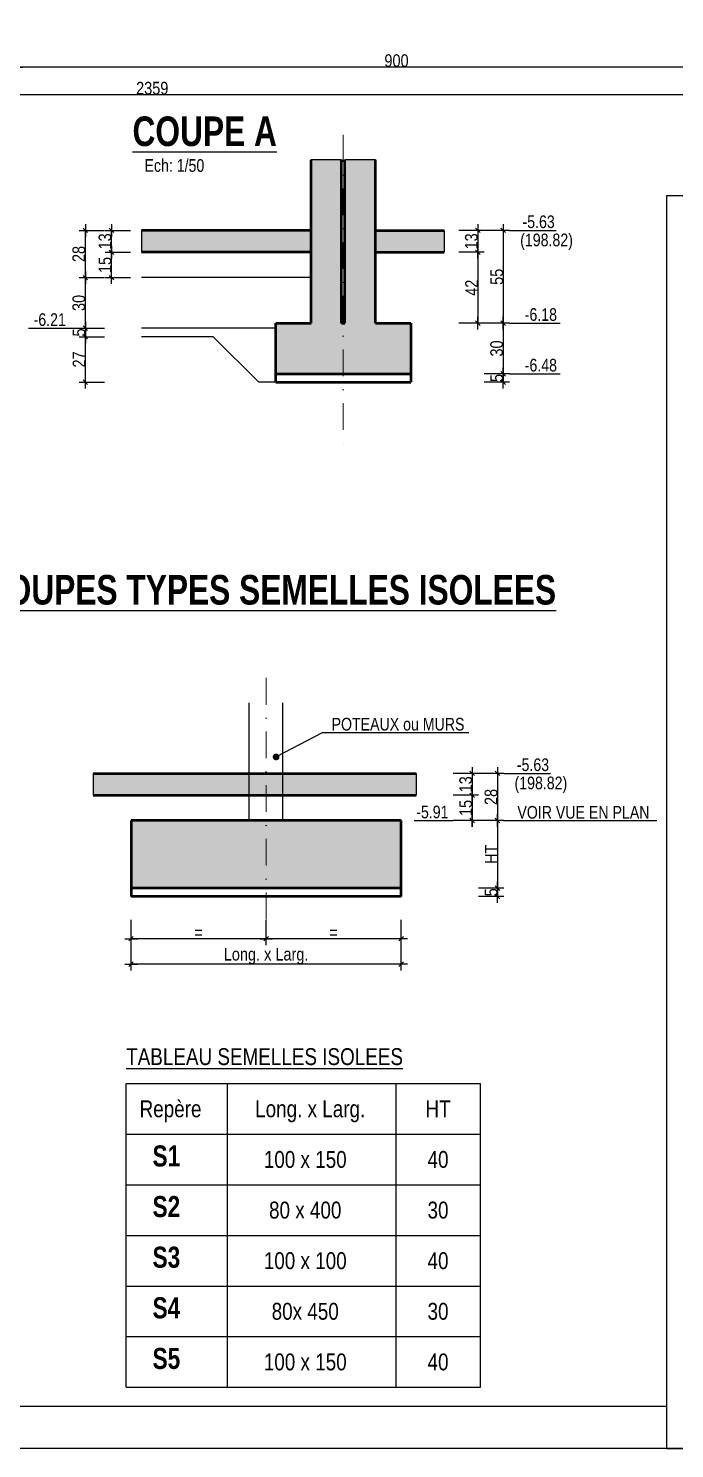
# Model space of a CAD drawing. Header units: centimetres. Extents: x 28113 to 82487, y -42944 to -12804.
# Drawn here: x 32247 to 33012, y -42944 to -41261 of the extents above; entities that cross this region are included whole.
import ezdxf
from ezdxf.enums import TextEntityAlignment as Align

# ---------------------------------------------------------------- set-up
doc = ezdxf.new("R2010")
doc.units = ezdxf.units.CM
doc.header["$LTSCALE"] = 0.5
doc.linetypes.add('TIRETPT2', pattern=[12.7, 6.35, -3.175, 0, -3.175])
doc.linetypes.add('TIRETPTX2', pattern=[50.8, 25.4, -12.7, 0, -12.7])
doc.layers.get('DEFPOINTS').update_dxf_attribs({"linetype": 'CONTINUOUS'})
for name, color, linetype in [('01-cartouche-cage A', 7, 'CONTINUOUS'), ('01_Cad_2', 5, 'CONTINUOUS'), ('01_cote_gen', 4, 'CONTINUOUS'), ('01_linteaux', 2, 'CONTINUOUS'), ('01_poch_murs', 253, 'CONTINUOUS'), ('01_poch_poteaux', 250, 'CONTINUOUS'), ('01_texte', 230, 'CONTINUOUS'), ('AA_COTES', 2, 'CONTINUOUS')]:
    doc.layers.add(name, color=color, linetype=linetype)
doc.layers.add('01_murs_coup', color=5, linetype='CONTINUOUS', lineweight=60)
doc.layers.add('01_tram_axes', color=2, linetype='TIRETPTX2', lineweight=9)
doc.styles.add('impact', font='impact.ttf')
doc.styles.add('MATTE_TXT', font='arial.ttf')
doc.styles.add('STYLE2', font='ARIALN.TTF')
doc.styles.add('stylemattecart', font='ARIALN.TTF')
doc.dimstyles.new('JB25', dxfattribs={"dimscale": 0.1, "dimtxt": 150, "dimasz": 15, "dimexe": 0.1, "dimexo": 0.1, "dimgap": 0.09, "dimtad": 1, "dimdec": 1, "dimlfac": 0.5, "dimdsep": 46, "dimtxsty": 'STYLE2', "dimblk1": 'BOND_G', "dimblk2": 'BOND_D', "dimsah": 1, "dimcen": 1.5, "dimdle": 0.01, "dimse1": 1, "dimse2": 1, "dimclrd": 4, "dimclre": 2, "dimclrt": 6, "dimazin": 2, "dimtfac": 2.333333, "dimtdec": 1, "dimtix": 1, "dimtmove": 2, "dimatfit": 3, "dimldrblk": 'BOND_G', "dimfxl": 1, "dimtolj": 1, "dimtzin": 0, "dimarcsym": 0})
doc.dimstyles.new('JB50', dxfattribs={"dimscale": 0.1, "dimtxt": 150, "dimasz": 15, "dimexe": 0.1, "dimexo": 0.1, "dimgap": 0.09, "dimtad": 1, "dimdec": 1, "dimdsep": 46, "dimtxsty": 'STYLE2', "dimblk1": 'BOND_G', "dimblk2": 'BOND_D', "dimsah": 1, "dimcen": 1.5, "dimdle": 0.01, "dimse1": 1, "dimse2": 1, "dimclrd": 4, "dimclre": 2, "dimclrt": 6, "dimazin": 2, "dimtfac": 2.333333, "dimtdec": 1, "dimtix": 1, "dimtmove": 2, "dimatfit": 3, "dimldrblk": 'BOND_G', "dimfxl": 1, "dimtolj": 1, "dimtzin": 0, "dimarcsym": 0})

# ---------------------------------------------------------------- blocks, each defined once
blk = doc.blocks.new('BOND_G')
at = {"layer": 'AA_COTES', "color": 0}
for p, q in [((0, -5), (0, 15)), ((5, 0), (-5, 0)), ((1.8, 1.8), (-1.8, -1.8))]:
    blk.add_line(p, q, dxfattribs=at)
blk = doc.blocks.new('BOND_D')
at = {"layer": 'AA_COTES', "color": 0}
for p, q in [((5, 0), (-5, 0)), ((-1.8, -1.8), (1.8, 1.8)), ((0, 5), (0, -15))]:
    blk.add_line(p, q, dxfattribs=at)
blk = doc.blocks.new('*D4045')
at = {"layer": '01_cote_gen', "color": 4, "lineweight": -2, "ltscale": 2, "transparency": 16777216}
blk.add_line((33571.6, -41339.4), (31215.7, -41339.4), dxfattribs=at)
at = {"layer": 'DEFPOINTS', "color": 0, "ltscale": 2}
for p in [(31214.2, -41317.8), (31214.2, -41339.4), (33573.1, -41366.1)]:
    blk.add_point(p, dxfattribs=at)
at = {"layer": '01_cote_gen', "color": 4, "lineweight": -2, "ltscale": 2, "transparency": 16777216, "xscale": 1.5, "yscale": 1.5, "zscale": 1.5, "rotation": 180}
blk.add_blockref('BOND_D', (31214.2, -41339.4), dxfattribs=at)
at = {"layer": '01_cote_gen', "color": 4, "lineweight": -2, "ltscale": 2, "transparency": 16777216, "xscale": 1.5, "yscale": 1.5, "zscale": 1.5}
blk.add_blockref('BOND_G', (33573.1, -41339.4), dxfattribs=at)
at = {"layer": '01_cote_gen', "color": 6, "ltscale": 2, "transparency": 16777216, "insert": (32393.7, -41331.7), "char_height": 15, "attachment_point": 5, "style": 'STYLE2'}
blk.add_mtext('\\A1;2359', dxfattribs=at)
blk = doc.blocks.new('*D4104')
at = {"layer": '01_poch_poteaux', "color": 4, "lineweight": -2, "transparency": 16777216}
blk.add_line((32687.1, -42339.8), (32530.1, -42339.8), dxfattribs=at)
at = {"layer": 'DEFPOINTS', "color": 0}
for p in [(32528.6, -42301.7), (32688.6, -42289.8), (32528.6, -42339.8)]:
    blk.add_point(p, dxfattribs=at)
at = {"layer": '01_poch_poteaux', "color": 4, "lineweight": -2, "transparency": 16777216, "xscale": 1.5, "yscale": 1.5, "zscale": 1.5, "rotation": 180}
blk.add_blockref('BOND_D', (32528.6, -42339.8), dxfattribs=at)
at = {"layer": '01_poch_poteaux', "color": 4, "lineweight": -2, "transparency": 16777216, "xscale": 1.5, "yscale": 1.5, "zscale": 1.5}
blk.add_blockref('BOND_G', (32688.6, -42339.8), dxfattribs=at)
at = {"layer": '01_poch_poteaux', "color": 6, "transparency": 16777216, "insert": (32608.6, -42332.3), "char_height": 15, "attachment_point": 5, "style": 'STYLE2'}
blk.add_mtext('\\A1;=', dxfattribs=at)
blk = doc.blocks.new('*D4105')
at = {"layer": '01_poch_poteaux', "color": 4, "lineweight": -2, "transparency": 16777216}
blk.add_line((32527.1, -42339.8), (32370.1, -42339.8), dxfattribs=at)
at = {"layer": 'DEFPOINTS', "color": 0}
for p in [(32368.6, -42301.7), (32528.6, -42289.8), (32368.6, -42339.8)]:
    blk.add_point(p, dxfattribs=at)
at = {"layer": '01_poch_poteaux', "color": 4, "lineweight": -2, "transparency": 16777216, "xscale": 1.5, "yscale": 1.5, "zscale": 1.5, "rotation": 180}
blk.add_blockref('BOND_D', (32368.6, -42339.8), dxfattribs=at)
at = {"layer": '01_poch_poteaux', "color": 4, "lineweight": -2, "transparency": 16777216, "xscale": 1.5, "yscale": 1.5, "zscale": 1.5}
blk.add_blockref('BOND_G', (32528.6, -42339.8), dxfattribs=at)
at = {"layer": '01_poch_poteaux', "color": 6, "transparency": 16777216, "insert": (32448.6, -42332.3), "char_height": 15, "attachment_point": 5, "style": 'STYLE2'}
blk.add_mtext('\\A1;=', dxfattribs=at)
blk = doc.blocks.new('*D4106')
at = {"layer": '01_cote_gen', "color": 4, "lineweight": -2, "transparency": 16777216}
blk.add_line((32772.8, -42145.3), (32772.8, -42168.3), dxfattribs=at)
at = {"layer": 'DEFPOINTS', "color": 0}
for p in [(32750.3, -42143.8), (32750.3, -42169.8), (32772.8, -42169.8)]:
    blk.add_point(p, dxfattribs=at)
at = {"layer": '01_cote_gen', "color": 4, "lineweight": -2, "transparency": 16777216, "xscale": 1.5, "yscale": 1.5, "zscale": 1.5}
for name, p, rotation in [('BOND_G', (32772.8, -42143.8), 90), ('BOND_D', (32772.8, -42169.8), 270)]:
    blk.add_blockref(name, p, dxfattribs=dict(at, rotation=rotation))
at = {"layer": '01_cote_gen', "color": 6, "transparency": 16777216, "insert": (32765.1, -42156.8), "char_height": 15, "attachment_point": 5, "rotation": 90, "style": 'STYLE2'}
blk.add_mtext('\\A1;13', dxfattribs=at)
blk = doc.blocks.new('*D4107')
at = {"layer": '01_cote_gen', "color": 4, "lineweight": -2, "transparency": 16777216}
blk.add_line((32772.8, -42171.3), (32772.8, -42198.3), dxfattribs=at)
at = {"layer": 'DEFPOINTS', "color": 0}
for p in [(32750.3, -42169.8), (32732.4, -42199.8), (32772.8, -42199.8)]:
    blk.add_point(p, dxfattribs=at)
at = {"layer": '01_cote_gen', "color": 4, "lineweight": -2, "transparency": 16777216, "xscale": 1.5, "yscale": 1.5, "zscale": 1.5}
for name, p, rotation in [('BOND_G', (32772.8, -42169.8), 90), ('BOND_D', (32772.8, -42199.8), 270)]:
    blk.add_blockref(name, p, dxfattribs=dict(at, rotation=rotation))
at = {"layer": '01_cote_gen', "color": 6, "transparency": 16777216, "insert": (32765.1, -42184.8), "char_height": 15, "attachment_point": 5, "rotation": 90, "style": 'STYLE2'}
blk.add_mtext('\\A1;15', dxfattribs=at)
blk = doc.blocks.new('*D4108')
at = {"layer": '01_cote_gen', "color": 4, "lineweight": -2, "transparency": 16777216}
blk.add_line((32687.1, -42370.1), (32370.1, -42370.1), dxfattribs=at)
at = {"layer": 'DEFPOINTS', "color": 0}
for p in [(32368.6, -42347.3), (32688.6, -42347.3), (32368.6, -42370.1)]:
    blk.add_point(p, dxfattribs=at)
at = {"layer": '01_cote_gen', "color": 4, "lineweight": -2, "transparency": 16777216, "xscale": 1.5, "yscale": 1.5, "zscale": 1.5, "rotation": 180}
blk.add_blockref('BOND_D', (32368.6, -42370.1), dxfattribs=at)
at = {"layer": '01_cote_gen', "color": 4, "lineweight": -2, "transparency": 16777216, "xscale": 1.5, "yscale": 1.5, "zscale": 1.5}
blk.add_blockref('BOND_G', (32688.6, -42370.1), dxfattribs=at)
at = {"layer": '01_cote_gen', "color": 6, "transparency": 16777216, "insert": (32528.6, -42360.4), "char_height": 15, "attachment_point": 5, "style": 'STYLE2'}
blk.add_mtext('\\A1;Long. x Larg.', dxfattribs=at)
blk = doc.blocks.new('*D4109')
at = {"layer": '01_cote_gen', "color": 4, "lineweight": -2, "transparency": 16777216}
blk.add_line((32802.8, -42281.3), (32802.8, -42288.3), dxfattribs=at)
at = {"layer": 'DEFPOINTS', "color": 0}
for p in [(32762.4, -42279.8), (32762.4, -42289.8), (32802.8, -42289.8)]:
    blk.add_point(p, dxfattribs=at)
at = {"layer": '01_cote_gen', "color": 4, "lineweight": -2, "transparency": 16777216, "xscale": 1.5, "yscale": 1.5, "zscale": 1.5}
for name, p, rotation in [('BOND_G', (32802.8, -42279.8), 90), ('BOND_D', (32802.8, -42289.8), 270)]:
    blk.add_blockref(name, p, dxfattribs=dict(at, rotation=rotation))
at = {"layer": '01_cote_gen', "color": 6, "transparency": 16777216, "insert": (32795.2, -42284.8), "char_height": 15, "attachment_point": 5, "rotation": 90, "style": 'STYLE2'}
blk.add_mtext('\\A1;5', dxfattribs=at)
blk = doc.blocks.new('*D4110')
at = {"layer": '01_cote_gen', "color": 4, "lineweight": -2, "transparency": 16777216}
blk.add_line((32802.8, -42201.3), (32802.8, -42278.3), dxfattribs=at)
at = {"layer": 'DEFPOINTS', "color": 0}
for p in [(32780.3, -42199.8), (32780.3, -42279.8), (32802.8, -42279.8)]:
    blk.add_point(p, dxfattribs=at)
at = {"layer": '01_cote_gen', "color": 4, "lineweight": -2, "transparency": 16777216, "xscale": 1.5, "yscale": 1.5, "zscale": 1.5}
for name, p, rotation in [('BOND_G', (32802.8, -42199.8), 90), ('BOND_D', (32802.8, -42279.8), 270)]:
    blk.add_blockref(name, p, dxfattribs=dict(at, rotation=rotation))
at = {"layer": '01_cote_gen', "color": 6, "transparency": 16777216, "insert": (32795.3, -42239.8), "char_height": 15, "attachment_point": 5, "rotation": 90, "style": 'STYLE2'}
blk.add_mtext('\\A1;HT', dxfattribs=at)
blk = doc.blocks.new('*D4103')
at = {"layer": '01_cote_gen', "color": 4, "lineweight": -2, "transparency": 16777216}
blk.add_line((32802.8, -42145.3), (32802.8, -42198.3), dxfattribs=at)
at = {"layer": 'DEFPOINTS', "color": 0}
for p in [(32780.3, -42143.8), (32789.3, -42199.8), (32802.8, -42199.8)]:
    blk.add_point(p, dxfattribs=at)
at = {"layer": '01_cote_gen', "color": 4, "lineweight": -2, "transparency": 16777216, "xscale": 1.5, "yscale": 1.5, "zscale": 1.5}
for name, p, rotation in [('BOND_G', (32802.8, -42143.8), 90), ('BOND_D', (32802.8, -42199.8), 270)]:
    blk.add_blockref(name, p, dxfattribs=dict(at, rotation=rotation))
at = {"layer": '01_cote_gen', "color": 6, "transparency": 16777216, "insert": (32795.1, -42171.8), "char_height": 15, "attachment_point": 5, "rotation": 90, "style": 'STYLE2'}
blk.add_mtext('\\A1;28', dxfattribs=at)
blk = doc.blocks.new('*D4177')
at = {"layer": '01_cote_gen', "color": 4, "lineweight": -2, "ltscale": 2, "transparency": 16777216}
blk.add_line((32779.5, -41501.7), (32779.5, -41524.7), dxfattribs=at)
at = {"layer": 'DEFPOINTS', "color": 0, "ltscale": 2}
for p in [(32739.5, -41500.2), (32739.5, -41526.2), (32779.5, -41526.2)]:
    blk.add_point(p, dxfattribs=at)
at = {"layer": '01_cote_gen', "color": 4, "lineweight": -2, "ltscale": 2, "transparency": 16777216, "xscale": 1.5, "yscale": 1.5, "zscale": 1.5}
for name, p, rotation in [('BOND_G', (32779.5, -41500.2), 90), ('BOND_D', (32779.5, -41526.2), 270)]:
    blk.add_blockref(name, p, dxfattribs=dict(at, rotation=rotation))
at = {"layer": '01_cote_gen', "color": 6, "ltscale": 2, "transparency": 16777216, "insert": (32771.8, -41513.2), "char_height": 15, "attachment_point": 5, "rotation": 90, "style": 'STYLE2'}
blk.add_mtext('\\A1;13', dxfattribs=at)
blk = doc.blocks.new('*D4178')
at = {"layer": '01_cote_gen', "color": 4, "lineweight": -2, "ltscale": 2, "transparency": 16777216}
blk.add_line((32809.5, -41501.7), (32809.5, -41608.7), dxfattribs=at)
at = {"layer": 'DEFPOINTS', "color": 0, "ltscale": 2}
for p in [(32787, -41500.2), (32761.5, -41610.2), (32809.5, -41610.2)]:
    blk.add_point(p, dxfattribs=at)
at = {"layer": '01_cote_gen', "color": 4, "lineweight": -2, "ltscale": 2, "transparency": 16777216, "xscale": 1.5, "yscale": 1.5, "zscale": 1.5}
for name, p, rotation in [('BOND_G', (32809.5, -41500.2), 90), ('BOND_D', (32809.5, -41610.2), 270)]:
    blk.add_blockref(name, p, dxfattribs=dict(at, rotation=rotation))
at = {"layer": '01_cote_gen', "color": 6, "ltscale": 2, "transparency": 16777216, "insert": (32801.9, -41555.2), "char_height": 15, "attachment_point": 5, "rotation": 90, "style": 'STYLE2'}
blk.add_mtext('\\A1;55', dxfattribs=at)
blk = doc.blocks.new('*D4179')
at = {"layer": '01_cote_gen', "color": 4, "lineweight": -2, "ltscale": 2, "transparency": 16777216}
blk.add_line((32809.5, -41611.7), (32809.5, -41668.7), dxfattribs=at)
at = {"layer": 'DEFPOINTS', "color": 0, "ltscale": 2}
for p in [(32797.5, -41610.2), (32700, -41670.2), (32809.5, -41670.2)]:
    blk.add_point(p, dxfattribs=at)
at = {"layer": '01_cote_gen', "color": 4, "lineweight": -2, "ltscale": 2, "transparency": 16777216, "xscale": 1.5, "yscale": 1.5, "zscale": 1.5}
for name, p, rotation in [('BOND_G', (32809.5, -41610.2), 90), ('BOND_D', (32809.5, -41670.2), 270)]:
    blk.add_blockref(name, p, dxfattribs=dict(at, rotation=rotation))
at = {"layer": '01_cote_gen', "color": 6, "ltscale": 2, "transparency": 16777216, "insert": (32801.8, -41640.2), "char_height": 15, "attachment_point": 5, "rotation": 90, "style": 'STYLE2'}
blk.add_mtext('\\A1;30', dxfattribs=at)
blk = doc.blocks.new('*D4180')
at = {"layer": '01_cote_gen', "color": 4, "lineweight": -2, "ltscale": 2, "transparency": 16777216}
blk.add_line((32809.5, -41671.7), (32809.5, -41678.7), dxfattribs=at)
at = {"layer": 'DEFPOINTS', "color": 0, "ltscale": 2}
for p in [(32700, -41670.2), (32700, -41680.2), (32809.5, -41680.2)]:
    blk.add_point(p, dxfattribs=at)
at = {"layer": '01_cote_gen', "color": 4, "lineweight": -2, "ltscale": 2, "transparency": 16777216, "xscale": 1.5, "yscale": 1.5, "zscale": 1.5}
for name, p, rotation in [('BOND_G', (32809.5, -41670.2), 90), ('BOND_D', (32809.5, -41680.2), 270)]:
    blk.add_blockref(name, p, dxfattribs=dict(at, rotation=rotation))
at = {"layer": '01_cote_gen', "color": 6, "ltscale": 2, "transparency": 16777216, "insert": (32801.9, -41675.2), "char_height": 15, "attachment_point": 5, "rotation": 90, "style": 'STYLE2'}
blk.add_mtext('\\A1;5', dxfattribs=at)
blk = doc.blocks.new('*D4181')
at = {"layer": '01_cote_gen', "color": 4, "lineweight": -2, "ltscale": 2, "transparency": 16777216}
blk.add_line((32345.5, -41524.7), (32345.5, -41501.7), dxfattribs=at)
at = {"layer": 'DEFPOINTS', "color": 0, "ltscale": 2}
for p in [(32345.5, -41500.2), (32368, -41500.2), (32368, -41526.2)]:
    blk.add_point(p, dxfattribs=at)
at = {"layer": '01_cote_gen', "color": 4, "lineweight": -2, "ltscale": 2, "transparency": 16777216, "xscale": 1.5, "yscale": 1.5, "zscale": 1.5}
for name, p, rotation in [('BOND_D', (32345.5, -41500.2), 90), ('BOND_G', (32345.5, -41526.2), 270)]:
    blk.add_blockref(name, p, dxfattribs=dict(at, rotation=rotation))
at = {"layer": '01_cote_gen', "color": 6, "ltscale": 2, "transparency": 16777216, "insert": (32337.8, -41513.2), "char_height": 15, "attachment_point": 5, "rotation": 90, "style": 'STYLE2'}
blk.add_mtext('\\A1;13', dxfattribs=at)
blk = doc.blocks.new('*D4182')
at = {"layer": '01_cote_gen', "color": 4, "lineweight": -2, "ltscale": 2, "transparency": 16777216}
blk.add_line((32314.5, -41554.7), (32314.5, -41501.7), dxfattribs=at)
at = {"layer": 'DEFPOINTS', "color": 0, "ltscale": 2}
for p in [(32314.5, -41500.2), (32338, -41500.2), (32368, -41556.2)]:
    blk.add_point(p, dxfattribs=at)
at = {"layer": '01_cote_gen', "color": 4, "lineweight": -2, "ltscale": 2, "transparency": 16777216, "xscale": 1.5, "yscale": 1.5, "zscale": 1.5}
for name, p, rotation in [('BOND_D', (32314.5, -41500.2), 90), ('BOND_G', (32314.5, -41556.2), 270)]:
    blk.add_blockref(name, p, dxfattribs=dict(at, rotation=rotation))
at = {"layer": '01_cote_gen', "color": 6, "ltscale": 2, "transparency": 16777216, "insert": (32306.8, -41528.2), "char_height": 15, "attachment_point": 5, "rotation": 90, "style": 'STYLE2'}
blk.add_mtext('\\A1;28', dxfattribs=at)
blk = doc.blocks.new('*D4183')
at = {"layer": '01_cote_gen', "color": 4, "lineweight": -2, "ltscale": 2, "transparency": 16777216}
blk.add_line((32345.5, -41554.7), (32345.5, -41527.7), dxfattribs=at)
at = {"layer": 'DEFPOINTS', "color": 0, "ltscale": 2}
for p in [(32345.5, -41526.2), (32395, -41526.2), (32395, -41556.2)]:
    blk.add_point(p, dxfattribs=at)
at = {"layer": '01_cote_gen', "color": 4, "lineweight": -2, "ltscale": 2, "transparency": 16777216, "xscale": 1.5, "yscale": 1.5, "zscale": 1.5}
for name, p, rotation in [('BOND_D', (32345.5, -41526.2), 90), ('BOND_G', (32345.5, -41556.2), 270)]:
    blk.add_blockref(name, p, dxfattribs=dict(at, rotation=rotation))
at = {"layer": '01_cote_gen', "color": 6, "ltscale": 2, "transparency": 16777216, "insert": (32337.8, -41541.2), "char_height": 15, "attachment_point": 5, "rotation": 90, "style": 'STYLE2'}
blk.add_mtext('\\A1;15', dxfattribs=at)
blk = doc.blocks.new('*D4184')
at = {"layer": '01_cote_gen', "color": 4, "lineweight": -2, "ltscale": 2, "transparency": 16777216}
blk.add_line((32779.5, -41527.7), (32779.5, -41608.7), dxfattribs=at)
at = {"layer": 'DEFPOINTS', "color": 0, "ltscale": 2}
for p in [(32698.8, -41526.2), (32679, -41610.2), (32779.5, -41610.2)]:
    blk.add_point(p, dxfattribs=at)
at = {"layer": '01_cote_gen', "color": 4, "lineweight": -2, "ltscale": 2, "transparency": 16777216, "xscale": 1.5, "yscale": 1.5, "zscale": 1.5}
for name, p, rotation in [('BOND_G', (32779.5, -41526.2), 90), ('BOND_D', (32779.5, -41610.2), 270)]:
    blk.add_blockref(name, p, dxfattribs=dict(at, rotation=rotation))
at = {"layer": '01_cote_gen', "color": 6, "ltscale": 2, "transparency": 16777216, "insert": (32772, -41568.2), "char_height": 15, "attachment_point": 5, "rotation": 90, "style": 'STYLE2'}
blk.add_mtext('\\A1;42', dxfattribs=at)
blk = doc.blocks.new('*D4185')
at = {"layer": '01_cote_gen', "color": 4, "lineweight": -2, "ltscale": 2, "transparency": 16777216}
blk.add_line((32314.5, -41614.7), (32314.5, -41557.7), dxfattribs=at)
at = {"layer": 'DEFPOINTS', "color": 0, "ltscale": 2}
for p in [(32314.5, -41556.2), (32387, -41556.2), (32387, -41616.2)]:
    blk.add_point(p, dxfattribs=at)
at = {"layer": '01_cote_gen', "color": 4, "lineweight": -2, "ltscale": 2, "transparency": 16777216, "xscale": 1.5, "yscale": 1.5, "zscale": 1.5}
for name, p, rotation in [('BOND_D', (32314.5, -41556.2), 90), ('BOND_G', (32314.5, -41616.2), 270)]:
    blk.add_blockref(name, p, dxfattribs=dict(at, rotation=rotation))
at = {"layer": '01_cote_gen', "color": 6, "ltscale": 2, "transparency": 16777216, "insert": (32306.8, -41586.2), "char_height": 15, "attachment_point": 5, "rotation": 90, "style": 'STYLE2'}
blk.add_mtext('\\A1;30', dxfattribs=at)
blk = doc.blocks.new('*D4186')
at = {"layer": '01_cote_gen', "color": 4, "lineweight": -2, "ltscale": 2, "transparency": 16777216}
blk.add_line((32314.5, -41624.7), (32314.5, -41617.7), dxfattribs=at)
at = {"layer": 'DEFPOINTS', "color": 0, "ltscale": 2}
for p in [(32314.5, -41616.2), (32388, -41616.2), (32388, -41626.2)]:
    blk.add_point(p, dxfattribs=at)
at = {"layer": '01_cote_gen', "color": 4, "lineweight": -2, "ltscale": 2, "transparency": 16777216, "xscale": 1.5, "yscale": 1.5, "zscale": 1.5}
for name, p, rotation in [('BOND_D', (32314.5, -41616.2), 90), ('BOND_G', (32314.5, -41626.2), 270)]:
    blk.add_blockref(name, p, dxfattribs=dict(at, rotation=rotation))
at = {"layer": '01_cote_gen', "color": 6, "ltscale": 2, "transparency": 16777216, "insert": (32306.9, -41621.2), "char_height": 15, "attachment_point": 5, "rotation": 90, "style": 'STYLE2'}
blk.add_mtext('\\A1;5', dxfattribs=at)
blk = doc.blocks.new('*D4176')
at = {"layer": '01_cote_gen', "color": 4, "lineweight": -2, "ltscale": 2, "transparency": 16777216}
blk.add_line((32314.5, -41678.7), (32314.5, -41627.7), dxfattribs=at)
at = {"layer": 'DEFPOINTS', "color": 0, "ltscale": 2}
for p in [(32314.5, -41626.2), (32433, -41626.2), (32520, -41680.2)]:
    blk.add_point(p, dxfattribs=at)
at = {"layer": '01_cote_gen', "color": 4, "lineweight": -2, "ltscale": 2, "transparency": 16777216, "xscale": 1.5, "yscale": 1.5, "zscale": 1.5}
for name, p, rotation in [('BOND_D', (32314.5, -41626.2), 90), ('BOND_G', (32314.5, -41680.2), 270)]:
    blk.add_blockref(name, p, dxfattribs=dict(at, rotation=rotation))
at = {"layer": '01_cote_gen', "color": 6, "ltscale": 2, "transparency": 16777216, "insert": (32307, -41653.2), "char_height": 15, "attachment_point": 5, "rotation": 90, "style": 'STYLE2'}
blk.add_mtext('\\A1;27', dxfattribs=at)
blk = doc.blocks.new('cartstruc')
at = {"layer": '01-cartouche-cage A', "linetype": 'Continuous'}
for p, q in [((0, 1485), (-1050, 1485)), ((-1050, 1485), (-1050, 0)), ((-1050, 0), (0, 0))]:
    blk.add_line(p, q, dxfattribs=at)
at = {"layer": '01-cartouche-cage A', "color": 7, "style": 'stylemattecart'}
for tag, height, p in [('NOMCLIENT', 30, (-525, 1399.6)), ('ADRESSE1CLIENT', 25, (-525, 1326.7)), ('ADRESSE2CLIENT', 25, (-525, 1283.9)), ('NOMAFFAIRE1', 45, (-525.1, 1189.8)), ('NOMAFFAIRE2', 45, (-525.1, 1110.4)), ('NOMAFFAIRE3', 45, (-525.1, 1031.7)), ('ADRESSE1AFFAIRE', 20, (-525.1, 943.3)), ('ADRESSE2AFFAIRE', 20, (-525.1, 909.2)), ('INDICE-A', 15, (-959.1, 428.4)), ('DATE-A', 15, (-861.9, 428.4)), ('INDICE-B', 15, (-959.1, 400.5)), ('DATE-B', 15, (-861.9, 400.5)), ('INDICE-C', 15, (-959.1, 369.4)), ('DATE-C', 15, (-861.9, 369.4)), ('INDICE-D', 15, (-959.1, 338.3)), ('DATE-D', 15, (-861.9, 338.3)), ('INDICE-E', 15, (-959.1, 307.2)), ('DATE-E', 15, (-861.9, 307.2)), ('INDICE-F', 15, (-959.1, 276.1)), ('DATE-F', 15, (-861.9, 276.1))]:
    blk.add_attdef(tag, text='', height=height, dxfattribs=at).set_placement(p, align=Align.MIDDLE_CENTER)
for tag, height, p in [('NOMARCHI', 15, (-831.1, 803.3)), ('MODEL', 15, (-408.9, 803.3)), ('BETSTRUCTURE', 15, (-831.1, 776.5)), ('MOE', 15, (-408.9, 776.5)), ('BETFLUIDES', 15, (-831.1, 749.5)), ('CSPS', 15, (-408.9, 749.5)), ('ECONOMISTE', 15, (-831.1, 722.7)), ('OPC', 15, (-408.9, 722.7)), ('BDC', 15, (-831.1, 695.9)), ('NOMENTREPRISE', 15, (-408.9, 695.9)), ('NUMBAT', 27, (-249.5, 614.7)), ('PHASE', 35, (-249.5, 537.9)), ('CONT-SOL', 12, (-138.6, 490.2)), ('NOMDESS', 15, (-451.8, 132.3)), ('NOMING', 15, (-451.8, 104.3)), ('ECH', 15, (-451.8, 76.3)), ('NUMAFF', 25, (-196.3, 48.9))]:
    blk.add_attdef(tag, text='', height=height, dxfattribs=at).set_placement(p, align=Align.BOTTOM_LEFT)
at = {"layer": '01-cartouche-cage A', "color": 7, "style": 'stylemattecart', "width": 0.8}
for tag, p in [('TITRTEPLAN1', (-677.3, 664.6)), ('TITRTEPLAN2', (-677.3, 610.2)), ('TITRTEPLAN3', (-677.3, 556)), ('TITRTEPLAN4', (-677.3, 501.4))]:
    blk.add_attdef(tag, text='', height=33, dxfattribs=at).set_placement(p, align=Align.MIDDLE_CENTER)
at = {"layer": '01-cartouche-cage A', "color": 7, "style": 'stylemattecart'}
for tag, p in [('MODIF-A', (-802.6, 428.4)), ('MODIF-B', (-802.6, 400.5)), ('MODIF-C', (-802.6, 369.4)), ('MODIF-D', (-802.6, 338.3)), ('MODIF-E', (-802.6, 307.2)), ('MODIF-F', (-802.6, 276.1))]:
    blk.add_attdef(tag, text='', height=15, dxfattribs=at).set_placement(p, align=Align.MIDDLE_LEFT)
at = {"layer": '01-cartouche-cage A', "color": 255, "style": 'stylemattecart'}
for tag, height, p in [('N°P', 35, (-321, 256)), ('IP', 35, (-210.3, 256)), ('DATEPLAN', 15, (-257.7, 226.8))]:
    blk.add_attdef(tag, text='', height=height, dxfattribs=at).set_placement(p, align=Align.BOTTOM_LEFT)
blk = doc.blocks.new('*D4574')
at = {"layer": '01_cote_gen', "color": 4, "lineweight": -2, "ltscale": 2, "transparency": 16777216}
blk.add_line((33131.6, -41306.8), (32234.6, -41306.8), dxfattribs=at)
at = {"layer": 'DEFPOINTS', "color": 0, "ltscale": 2}
for p in [(32233.1, -41260.8), (33133.1, -41260.8), (32233.1, -41306.8)]:
    blk.add_point(p, dxfattribs=at)
at = {"layer": '01_cote_gen', "color": 4, "lineweight": -2, "ltscale": 2, "transparency": 16777216, "xscale": 1.5, "yscale": 1.5, "zscale": 1.5, "rotation": 180}
blk.add_blockref('BOND_D', (32233.1, -41306.8), dxfattribs=at)
at = {"layer": '01_cote_gen', "color": 4, "lineweight": -2, "ltscale": 2, "transparency": 16777216, "xscale": 1.5, "yscale": 1.5, "zscale": 1.5}
blk.add_blockref('BOND_G', (33133.1, -41306.8), dxfattribs=at)
at = {"layer": '01_cote_gen', "color": 6, "ltscale": 2, "transparency": 16777216, "insert": (32683.1, -41299.1), "char_height": 15, "attachment_point": 5, "style": 'STYLE2'}
blk.add_mtext('\\A1;900', dxfattribs=at)

msp = doc.modelspace()

# ---------------------------------------------------------------- hatches: boundary and pattern name
at = {"layer": '01_poch_murs', "ltscale": 2}
h = msp.add_hatch(color=256, dxfattribs=at)
h.dxf.hatch_style = 1
h.paths.add_polyline_path([(32739.507, -41500.183), (32658, -41500.183), (32658, -41526.183), (32739.507, -41526.183)])
h.paths.add_polyline_path([(32658, -41416.592), (32622, -41416.592), (32622, -41610.18), (32620, -41610.18), (32620, -41670.18), (32700, -41670.18), (32700, -41610.18), (32658, -41610.18)])
h.paths.add_polyline_path([(32618, -41416.592), (32582, -41416.592), (32582, -41610.18), (32540, -41610.18), (32540, -41670.18), (32620, -41670.18), (32620, -41610.18), (32618, -41610.18)])
h = msp.add_hatch(color=256, dxfattribs=at)
h.dxf.hatch_style = 1
h.paths.add_polyline_path([(32582, -41500.183), (32381, -41500.183), (32381, -41526.183), (32582, -41526.183)])
h = msp.add_hatch(color=256, dxfattribs=at)
h.dxf.hatch_style = 1
h.paths.add_polyline_path([(32508.561, -42143.815), (32323.698, -42143.814), (32323.698, -42169.814), (32508.561, -42169.815)])
h.paths.add_polyline_path([(32548.561, -42143.815), (32508.561, -42143.815), (32508.561, -42169.815), (32548.561, -42169.815)])
h.paths.add_polyline_path([(32706.469, -42169.816), (32548.561, -42169.815), (32548.561, -42143.815), (32706.469, -42143.816)])
h.paths.add_polyline_path([(32688.561, -42199.813), (32368.561, -42199.813), (32368.561, -42279.813), (32688.561, -42279.813)])

# ---------------------------------------------------------------- linework, layer by layer
at = {"layer": '01_Cad_2', "color": 2}
msp.add_line((33002.925, -42894.196), (28162.925, -42894.196), dxfattribs=at)
at = {"layer": '01_Cad_2'}
msp.add_line((33345.558, -42944.196), (28112.925, -42944.196), dxfattribs=at)
at = {"layer": '01_linteaux'}
for p, q in [((32582, -41556.183), (32381, -41556.183)), ((32540, -41616.183), (32381, -41616.183)), ((32466.001, -41626.183), (32381, -41626.183)), ((32520, -41680.18), (32466.001, -41626.183)), ((32540, -41680.18), (32520, -41680.18)), ((32508.561, -42199.813), (32508.561, -42060.225)), ((32548.561, -42199.813), (32548.561, -42060.225))]:
    msp.add_line(p, q, dxfattribs=at)
at = {"layer": '01_murs_coup', "linetype": 'Continuous', "lineweight": 50}
for p, q in [((32582, -41610.18), (32582, -41416.592)), ((32618, -41610.18), (32618, -41416.592)), ((32622, -41610.18), (32622, -41416.592)), ((32658, -41610.18), (32658, -41416.592)), ((32582, -41500.183), (32381, -41500.183)), ((32658, -41500.183), (32739.507, -41500.183)), ((32582, -41526.183), (32381, -41526.183)), ((32658, -41526.183), (32739.507, -41526.183)), ((32540, -41680.18), (32540, -41610.18)), ((32540, -41610.18), (32582, -41610.18)), ((32618, -41610.18), (32622, -41610.18)), ((32658, -41610.18), (32700, -41610.18)), ((32700, -41610.18), (32700, -41680.18)), ((32540, -41670.18), (32700, -41670.18)), ((32540, -41680.18), (32700, -41680.18)), ((32323.698, -42143.814), (32706.469, -42143.816)), ((32323.698, -42169.814), (32706.469, -42169.816)), ((32688.561, -42199.813), (32368.561, -42199.813)), ((32368.561, -42199.813), (32368.561, -42289.813)), ((32688.561, -42289.813), (32688.561, -42199.813)), ((32688.561, -42279.813), (32368.561, -42279.813)), ((32688.561, -42289.813), (32368.561, -42289.813))]:
    msp.add_line(p, q, dxfattribs=at)
at = {"layer": '01_poch_murs', "ltscale": 2}
for p, q in [((32618, -41416.592), (32582, -41416.592)), ((32658, -41416.592), (32622, -41416.592)), ((32381, -41500.183), (32381, -41526.183)), ((32739.507, -41500.183), (32739.507, -41526.183))]:
    msp.add_line(p, q, dxfattribs=at)
at = {"layer": '01_poch_murs'}
for p, q in [((32323.698, -42143.814), (32323.698, -42169.814)), ((32706.469, -42143.816), (32706.469, -42169.816))]:
    msp.add_line(p, q, dxfattribs=at)
at = {"layer": '01_texte'}
for p, q in [((32817, -41500.183), (32872.044, -41500.183)), ((32817, -41610.18), (32876.812, -41610.18)), ((32247.188, -41616.183), (32307, -41616.183)), ((32817, -41670.18), (32876.812, -41670.18)), ((32595.76, -42095.184), (32540.416, -42124.28)), ((32595.76, -42095.184), (32768.893, -42095.184)), ((32810.292, -42143.816), (32865.336, -42143.816)), ((32703.954, -42199.813), (32750.306, -42199.813)), ((32809.687, -42199.813), (32991.317, -42199.813)), ((32362.732, -42511.507), (32482.732, -42511.507)), ((32362.732, -42571.507), (32362.732, -42511.507)), ((32482.732, -42511.507), (32682.732, -42511.507)), ((32482.732, -42571.507), (32482.732, -42511.507)), ((32682.732, -42511.507), (32782.732, -42511.507)), ((32682.732, -42571.507), (32682.732, -42511.507)), ((32682.732, -42571.507), (32682.732, -42511.507)), ((32782.732, -42571.507), (32782.732, -42511.507)), ((32362.732, -42571.507), (32482.732, -42571.507)), ((32362.732, -42631.507), (32362.732, -42571.507)), ((32482.732, -42571.507), (32682.732, -42571.507)), ((32482.732, -42631.507), (32482.732, -42571.507)), ((32682.732, -42571.507), (32782.732, -42571.507)), ((32682.732, -42631.507), (32682.732, -42571.507)), ((32682.732, -42631.507), (32682.732, -42571.507)), ((32782.732, -42631.507), (32782.732, -42571.507)), ((32362.732, -42631.507), (32482.732, -42631.507)), ((32362.732, -42691.507), (32362.732, -42631.507)), ((32482.732, -42631.507), (32682.732, -42631.507)), ((32482.732, -42691.507), (32482.732, -42631.507)), ((32682.732, -42631.507), (32782.732, -42631.507)), ((32682.732, -42691.507), (32682.732, -42631.507)), ((32682.732, -42691.507), (32682.732, -42631.507)), ((32782.732, -42691.507), (32782.732, -42631.507)), ((32362.732, -42691.507), (32482.732, -42691.507)), ((32362.732, -42751.507), (32362.732, -42691.507)), ((32482.732, -42691.507), (32682.732, -42691.507)), ((32482.732, -42751.507), (32482.732, -42691.507)), ((32682.732, -42691.507), (32782.732, -42691.507)), ((32682.732, -42751.507), (32682.732, -42691.507)), ((32682.732, -42751.507), (32682.732, -42691.507)), ((32782.732, -42751.507), (32782.732, -42691.507)), ((32362.732, -42751.507), (32482.732, -42751.507)), ((32362.732, -42811.507), (32362.732, -42751.507)), ((32482.732, -42751.507), (32682.732, -42751.507)), ((32482.732, -42811.507), (32482.732, -42751.507)), ((32682.732, -42751.507), (32782.732, -42751.507)), ((32682.732, -42811.507), (32682.732, -42751.507)), ((32682.732, -42811.507), (32682.732, -42751.507)), ((32782.732, -42811.507), (32782.732, -42751.507)), ((32362.732, -42811.507), (32482.732, -42811.507)), ((32362.732, -42871.507), (32362.732, -42811.507)), ((32482.732, -42811.507), (32682.732, -42811.507)), ((32482.732, -42871.507), (32482.732, -42811.507)), ((32682.732, -42811.507), (32782.732, -42811.507)), ((32682.732, -42871.507), (32682.732, -42811.507)), ((32682.732, -42871.507), (32682.732, -42811.507)), ((32782.732, -42871.507), (32782.732, -42811.507)), ((32362.732, -42871.507), (32482.732, -42871.507)), ((32482.732, -42871.507), (32682.732, -42871.507)), ((32682.732, -42871.507), (32782.732, -42871.507))]:
    msp.add_line(p, q, dxfattribs=at)
at = {"layer": '01_texte', "const_width": 4}
msp.add_lwpolyline([(32538.416, -42124.28, 1), (32542.416, -42124.28, 1)], format="xyb", close=True, dxfattribs=at)
at = {"layer": '01_tram_axes', "linetype": 'TIRETPT2', "ltscale": 10}
for p, q in [((32620, -41387.006), (32620, -41757.643)), ((32528.561, -42030.638), (32528.561, -42347.276))]:
    msp.add_line(p, q, dxfattribs=at)

# ---------------------------------------------------------------- block references
at = {"layer": '01_Cad_2'}
msp.add_blockref('cartstruc', (34052.925, -42944.196), dxfattribs=at)
at = {"layer": '01_cote_gen', "color": 4, "xscale": 1.5, "yscale": 1.5, "zscale": 1.5}
for name, p, rotation in [('BOND_G', (32772.806, -42199.813), 90), ('BOND_D', (32802.792, -42279.813), 270)]:
    msp.add_blockref(name, p, dxfattribs=dict(at, rotation=rotation))

# ---------------------------------------------------------------- texts
at = {"layer": '01_texte', "style": 'impact'}
for s, height, p in [('%%UCOUPE A', 35, (32455.842, -41410.709)), ('%%UCOUPES TYPES SEMELLES ISOLEES', 35, (32533.128, -41954.195)), ('S1', 25, (32410.46, -42617.307)), ('S2', 25, (32410.46, -42677.307)), ('S3', 25, (32410.46, -42737.307)), ('S4', 25, (32410.46, -42797.307)), ('S5', 25, (32410.46, -42857.307))]:
    msp.add_text(s, height=height, dxfattribs=at).set_placement(p, align=Align.BOTTOM_CENTER)
at = {"layer": '01_texte', "style": 'MATTE_TXT', "width": 0.8}
for s, height, p in [('Ech: 1/50', 15, (32419.965, -41435.269)), ('-5.63', 15, (32851.44, -41501.959)), ('(198.82)', 15, (32860.814, -41523.514)), ('-6.18', 15, (32854.091, -41611.956)), ('-6.21', 15, (32272.279, -41617.959)), ('-6.48', 15, (32854.091, -41671.956)), ('POTEAUX ou MURS', 15, (32684.857, -42097.511)), ('-5.63', 15, (32844.732, -42145.592)), ('(198.82)', 15, (32854.106, -42167.148)), ('-5.91', 15, (32725.545, -42201.588)), ('VOIR VUE EN PLAN', 15, (32904.506, -42201.967)), ('%%UTABLEAU SEMELLES ISOLEES', 20, (32526.785, -42495.598)), ('Repère', 20, (32415.378, -42557.449)), ('Long. x Larg.', 20, (32580.849, -42557.449)), ('HT', 20, (32732.274, -42557.449)), ('100 x 150', 20, (32574.94, -42617.449)), ('40', 20, (32732.274, -42617.449)), ('80 x 400', 20, (32574.94, -42677.449)), ('30', 20, (32732.274, -42677.449)), ('100 x 100', 20, (32574.94, -42737.449)), ('40', 20, (32732.274, -42737.449)), ('80x 450', 20, (32574.94, -42797.449)), ('30', 20, (32732.274, -42797.449)), ('100 x 150', 20, (32574.94, -42857.449)), ('40', 20, (32732.274, -42857.449))]:
    msp.add_text(s, height=height, dxfattribs=at).set_placement(p, align=Align.BOTTOM_CENTER)

# ---------------------------------------------------------------- dimensions: what is measured, and where the dimension line sits
at = {"layer": '01_cote_gen', "ltscale": 2}
for base, p1, p2, picture, middle in [((32233.133, -41306.792), (33133.133, -41260.786), (32233.133, -41260.786), '*D4574', (32683.133, -41299.124)), ((31214.17, -41339.366), (33573.133, -41366.089), (31214.17, -41317.786), '*D4045', (32393.652, -41331.699))]:
    dim = msp.add_linear_dim(base=base, p1=p1, p2=p2, dimstyle='JB50', dxfattribs=at)
    dim.commit()
    dim.dimension.update_dxf_attribs({"geometry": picture, "text_midpoint": middle})
for base, p1, p2, picture, middle in [((32314.5, -41500.183), (32367.993, -41556.183), (32338, -41500.183), '*D4182', (32306.832, -41528.183)), ((32345.5, -41500.183), (32367.993, -41526.183), (32367.993, -41500.183), '*D4181', (32337.832, -41513.183)), ((32779.5, -41526.183), (32739.507, -41500.183), (32739.507, -41526.183), '*D4177', (32771.832, -41513.183)), ((32809.5, -41610.18), (32787, -41500.183), (32761.5, -41610.18), '*D4178', (32801.863, -41555.181)), ((32345.5, -41526.183), (32395, -41556.183), (32395, -41526.183), '*D4183', (32337.832, -41541.183)), ((32779.5, -41610.18), (32698.754, -41526.183), (32679, -41610.18), '*D4184', (32771.96, -41568.181)), ((32314.5, -41556.183), (32387, -41616.183), (32387, -41556.183), '*D4185', (32306.832, -41586.183)), ((32314.5, -41616.183), (32388, -41626.183), (32388, -41616.183), '*D4186', (32306.863, -41621.183)), ((32809.5, -41670.18), (32797.5, -41610.18), (32700, -41670.18), '*D4179', (32801.832, -41640.18)), ((32314.5, -41626.183), (32520, -41680.18), (32433, -41626.183), '*D4176', (32306.96, -41653.181)), ((32809.5, -41680.18), (32700, -41670.18), (32700, -41680.18), '*D4180', (32801.863, -41675.18))]:
    dim = msp.add_linear_dim(base=base, p1=p1, p2=p2, angle=90, dimstyle='JB25', dxfattribs=at)
    dim.commit()
    dim.dimension.update_dxf_attribs({"geometry": picture, "text_midpoint": middle})
at = {"layer": '01_cote_gen'}
for base, p1, p2, picture, middle in [((32772.806, -42169.816), (32750.306, -42143.816), (32750.306, -42169.816), '*D4106', (32765.138, -42156.816)), ((32802.792, -42199.813), (32780.306, -42143.816), (32789.296, -42199.813), '*D4103', (32795.124, -42171.814)), ((32772.806, -42199.813), (32750.306, -42169.816), (32732.398, -42199.813), '*D4107', (32765.138, -42184.814)), ((32802.792, -42289.813), (32762.384, -42279.813), (32762.384, -42289.813), '*D4109', (32795.155, -42284.813))]:
    dim = msp.add_linear_dim(base=base, p1=p1, p2=p2, angle=90, dimstyle='JB25', dxfattribs=at)
    dim.commit()
    dim.dimension.update_dxf_attribs({"geometry": picture, "text_midpoint": middle})
dim = msp.add_linear_dim(base=(32802.792, -42279.813), p1=(32780.292, -42199.813), p2=(32780.292, -42279.813), angle=90, text='HT', dimstyle='JB25', dxfattribs=at)
dim.commit()
dim.dimension.update_dxf_attribs({"geometry": '*D4110', "text_midpoint": (32795.283, -42239.813)})
dim = msp.add_linear_dim(base=(32368.561, -42370.084), p1=(32688.561, -42347.276), p2=(32368.561, -42347.276), text='Long. x Larg.', dimstyle='JB25', dxfattribs=at)
dim.commit()
dim.dimension.update_dxf_attribs({"geometry": '*D4108', "text_midpoint": (32528.561, -42360.37)})
at = {"layer": '01_poch_poteaux'}
for base, p1, p2, picture, middle in [((32368.561, -42339.776), (32528.561, -42289.813), (32368.561, -42301.72), '*D4105', (32448.561, -42332.267)), ((32528.561, -42339.776), (32688.561, -42289.813), (32528.561, -42301.72), '*D4104', (32608.561, -42332.267))]:
    dim = msp.add_linear_dim(base=base, p1=p1, p2=p2, text='=', dimstyle='JB25', dxfattribs=at)
    dim.commit()
    dim.dimension.update_dxf_attribs({"geometry": picture, "text_midpoint": middle})

doc.saveas('drawing.dxf')
